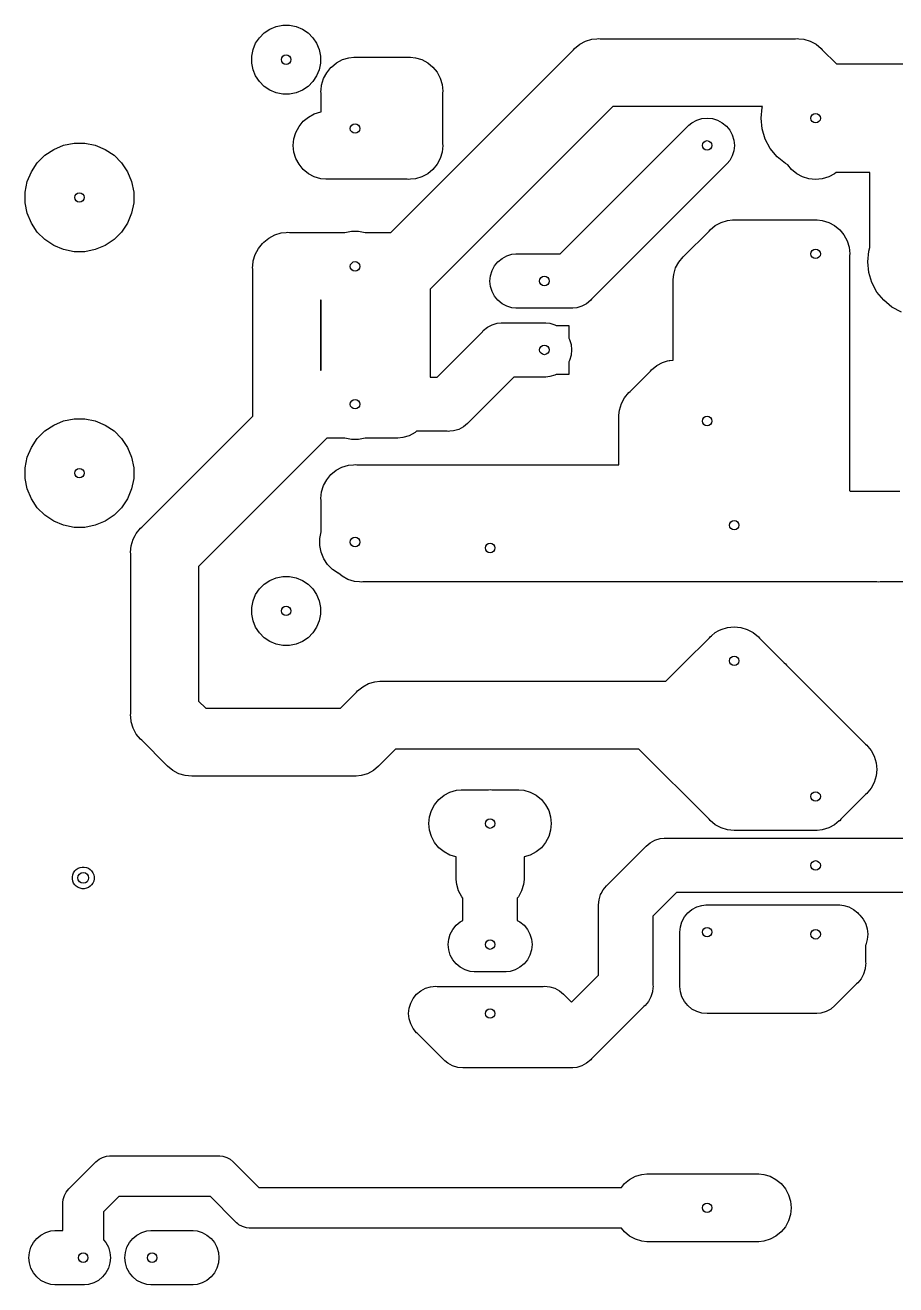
# Model space of a CAD drawing. Extents: x 4.66 to 7.24, y -5.33 to -1.52.
# Drawn here: x 4.719 to 5.983, y -3.346 to -1.518 of the extents above; entities that cross this region are included whole.
import ezdxf

# ---------------------------------------------------------------- set-up
doc = ezdxf.new("R2010")
doc.units = 0
doc.header["$MEASUREMENT"] = 0
doc.layers.add('BLACK', color=7, linetype='CONTINUOUS')

msp = doc.modelspace()

# ---------------------------------------------------------------- linework, layer by layer
at = {"layer": 'BLACK', "linetype": 'CONTINUOUS'}
for p, q in [((5.0588, -1.53663), (5.06576, -1.52967)), ((5.06576, -1.52967), (5.07395, -1.52419)), ((5.07395, -1.52419), (5.08305, -1.52043)), ((5.08305, -1.52043), (5.09271, -1.5185)), ((5.09271, -1.5185), (5.10256, -1.5185)), ((5.10256, -1.5185), (5.11222, -1.52043)), ((5.11222, -1.52043), (5.12132, -1.52419)), ((5.12132, -1.52419), (5.12951, -1.52967)), ((5.12951, -1.52967), (5.13648, -1.53663)), ((5.04956, -1.55392), (5.05333, -1.54482)), ((5.05333, -1.54482), (5.0588, -1.53663)), ((5.13648, -1.53663), (5.14195, -1.54482)), ((5.14195, -1.54482), (5.14572, -1.55392)), ((5.51467, -1.55425), (5.51621, -1.55237)), ((5.51621, -1.55237), (5.52371, -1.54622)), ((5.52371, -1.54622), (5.53226, -1.54166)), ((5.53226, -1.54166), (5.54153, -1.53884)), ((5.54153, -1.53884), (5.54876, -1.53813)), ((5.54876, -1.53813), (5.55118, -1.53789)), ((5.55118, -1.53789), (5.5536, -1.53813)), ((5.5536, -1.53813), (5.83689, -1.53813)), ((5.83689, -1.53813), (5.83931, -1.53789)), ((5.83931, -1.53789), (5.84173, -1.53813)), ((5.84173, -1.53813), (5.84173, -1.53813)), ((5.84173, -1.53813), (5.84896, -1.53884)), ((5.84896, -1.53884), (5.85823, -1.54166)), ((5.85823, -1.54166), (5.86678, -1.54622)), ((5.86678, -1.54622), (5.87428, -1.55237)), ((5.87428, -1.55237), (5.87582, -1.55425)), ((5.04764, -1.56358), (5.04956, -1.55392)), ((5.04764, -1.57343), (5.04764, -1.56358)), ((5.14572, -1.55392), (5.14764, -1.56358)), ((5.14764, -1.56358), (5.14764, -1.57343)), ((5.17095, -1.57306), (5.1795, -1.56849)), ((5.1795, -1.56849), (5.18878, -1.56567)), ((5.18878, -1.56567), (5.19601, -1.56496)), ((5.19601, -1.56496), (5.19843, -1.56472)), ((5.19601, -1.56496), (5.19601, -1.56496)), ((5.19843, -1.56472), (5.20084, -1.56496)), ((5.20084, -1.56496), (5.27317, -1.56496)), ((5.24963, -1.81929), (5.51467, -1.55425)), ((5.27317, -1.56496), (5.27559, -1.56472)), ((5.27559, -1.56472), (5.27801, -1.56496)), ((5.27801, -1.56496), (5.28524, -1.56567)), ((5.28524, -1.56567), (5.29451, -1.56849)), ((5.29451, -1.56849), (5.30306, -1.57306)), ((5.87582, -1.55425), (5.89637, -1.5748)), ((5.04956, -1.58309), (5.04764, -1.57343)), ((5.05333, -1.59219), (5.04956, -1.58309)), ((5.14572, -1.58309), (5.14195, -1.59219)), ((5.14764, -1.57343), (5.14572, -1.58309)), ((5.15195, -1.59604), (5.15652, -1.58749)), ((5.15652, -1.58749), (5.16267, -1.57999)), ((5.16267, -1.57999), (5.1631, -1.57964)), ((5.1631, -1.57964), (5.16346, -1.57921)), ((5.16346, -1.57921), (5.17095, -1.57306)), ((5.30306, -1.57306), (5.31056, -1.57921)), ((5.31056, -1.57921), (5.31671, -1.5867)), ((5.31671, -1.5867), (5.32128, -1.59525)), ((5.89637, -1.5748), (6.01975, -1.5748)), ((5.0588, -1.60038), (5.05333, -1.59219)), ((5.06576, -1.60734), (5.0588, -1.60038)), ((5.07395, -1.61281), (5.06576, -1.60734)), ((5.12951, -1.60734), (5.12132, -1.61281)), ((5.13648, -1.60038), (5.12951, -1.60734)), ((5.14195, -1.59219), (5.13648, -1.60038)), ((5.14843, -1.61254), (5.14914, -1.60531)), ((5.14914, -1.60531), (5.15195, -1.59604)), ((5.32128, -1.59525), (5.32409, -1.60453)), ((5.32409, -1.60453), (5.32504, -1.61417)), ((5.08305, -1.61658), (5.07395, -1.61281)), ((5.09271, -1.6185), (5.08305, -1.61658)), ((5.10256, -1.6185), (5.09271, -1.6185)), ((5.11222, -1.61658), (5.10256, -1.6185)), ((5.12132, -1.61281), (5.11222, -1.61658)), ((5.14819, -1.61496), (5.14843, -1.61254)), ((5.14843, -1.61738), (5.14819, -1.61496)), ((5.14843, -1.61254), (5.14843, -1.61254)), ((5.14843, -1.64435), (5.14843, -1.61738)), ((5.32504, -1.61417), (5.3248, -1.61659)), ((5.3248, -1.61659), (5.3248, -1.6905)), ((5.13856, -1.64723), (5.14783, -1.64441)), ((5.14783, -1.64441), (5.14843, -1.64435)), ((5.57157, -1.63655), (5.30669, -1.90143)), ((5.78901, -1.63655), (5.57157, -1.63655)), ((5.78702, -1.65354), (5.78854, -1.63811)), ((5.78854, -1.63811), (5.78901, -1.63655)), ((5.11636, -1.66544), (5.12251, -1.65795)), ((5.12251, -1.65795), (5.13001, -1.6518)), ((5.13001, -1.6518), (5.13856, -1.64723)), ((5.68219, -1.66371), (5.68668, -1.66002)), ((5.68668, -1.66002), (5.69352, -1.65636)), ((5.69352, -1.65636), (5.70094, -1.65411)), ((5.70094, -1.65411), (5.70866, -1.65335)), ((5.70866, -1.65335), (5.71638, -1.65411)), ((5.71638, -1.65411), (5.7238, -1.65636)), ((5.7238, -1.65636), (5.73064, -1.66002)), ((5.73064, -1.66002), (5.73663, -1.66494)), ((5.78854, -1.66898), (5.78702, -1.65354)), ((5.10898, -1.68327), (5.11179, -1.67399)), ((5.11179, -1.67399), (5.11636, -1.66544)), ((5.4955, -1.85039), (5.68219, -1.66371)), ((5.73663, -1.66494), (5.74155, -1.67093)), ((5.74155, -1.67093), (5.74521, -1.67777)), ((5.74521, -1.67777), (5.74746, -1.6852)), ((5.79304, -1.68382), (5.78854, -1.66898)), ((4.74744, -1.70734), (4.76034, -1.69873)), ((4.76034, -1.69873), (4.77467, -1.69279)), ((4.77467, -1.69279), (4.78988, -1.68976)), ((4.78988, -1.68976), (4.80539, -1.68976)), ((4.80539, -1.68976), (4.82061, -1.69279)), ((4.82061, -1.69279), (4.83494, -1.69873)), ((4.83494, -1.69873), (4.84783, -1.70734)), ((5.10803, -1.69291), (5.10898, -1.68327)), ((5.10898, -1.70256), (5.10803, -1.69291)), ((5.32504, -1.69291), (5.32409, -1.70256)), ((5.3248, -1.6905), (5.32504, -1.69291)), ((5.74746, -1.6852), (5.74822, -1.69291)), ((5.74822, -1.69291), (5.74746, -1.70063)), ((5.80035, -1.6975), (5.79304, -1.68382)), ((5.81019, -1.70949), (5.80035, -1.6975)), ((4.73648, -1.71831), (4.74744, -1.70734)), ((4.84783, -1.70734), (4.8588, -1.71831)), ((5.11179, -1.71184), (5.10898, -1.70256)), ((5.11636, -1.72039), (5.11179, -1.71184)), ((5.32128, -1.71184), (5.31671, -1.72039)), ((5.32409, -1.70256), (5.32128, -1.71184)), ((5.74155, -1.71489), (5.73787, -1.71938)), ((5.74521, -1.70805), (5.74155, -1.71489)), ((5.74746, -1.70063), (5.74521, -1.70805)), ((5.82218, -1.71933), (5.81019, -1.70949)), ((4.72192, -1.74554), (4.72786, -1.73121)), ((4.72786, -1.73121), (4.73648, -1.71831)), ((4.8588, -1.71831), (4.86742, -1.73121)), ((4.86742, -1.73121), (4.87335, -1.74554)), ((5.12251, -1.72788), (5.11636, -1.72039)), ((5.13001, -1.73403), (5.12251, -1.72788)), ((5.13856, -1.7386), (5.13001, -1.73403)), ((5.30306, -1.73403), (5.29451, -1.7386)), ((5.31056, -1.72788), (5.30306, -1.73403)), ((5.31671, -1.72039), (5.31056, -1.72788)), ((5.73787, -1.71938), (5.54102, -1.91623)), ((5.8257, -1.72121), (5.82218, -1.71933)), ((5.83117, -1.72788), (5.8257, -1.72121)), ((5.83867, -1.73403), (5.83117, -1.72788)), ((5.84722, -1.7386), (5.83867, -1.73403)), ((5.89362, -1.73403), (5.88507, -1.7386)), ((5.89574, -1.73228), (5.89362, -1.73403)), ((5.94488, -1.73228), (5.89574, -1.73228)), ((5.94488, -1.76778), (5.94488, -1.73228)), ((4.7189, -1.76075), (4.72192, -1.74554)), ((4.87335, -1.74554), (4.87638, -1.76075)), ((5.14783, -1.74141), (5.13856, -1.7386)), ((5.15506, -1.74213), (5.14783, -1.74141)), ((5.27317, -1.74213), (5.15506, -1.74213)), ((5.27559, -1.74236), (5.27317, -1.74213)), ((5.27801, -1.74213), (5.27559, -1.74236)), ((5.28524, -1.74141), (5.27801, -1.74213)), ((5.29451, -1.7386), (5.28524, -1.74141)), ((5.85649, -1.74141), (5.84722, -1.7386)), ((5.86614, -1.74236), (5.85649, -1.74141)), ((5.87579, -1.74141), (5.86614, -1.74236)), ((5.88507, -1.7386), (5.87579, -1.74141)), ((4.7189, -1.77626), (4.7189, -1.76075)), ((4.87638, -1.76075), (4.87638, -1.77626)), ((5.94488, -1.76779), (5.94488, -1.76778)), ((5.94488, -1.84105), (5.94488, -1.76779)), ((4.72192, -1.79147), (4.7189, -1.77626)), ((4.87638, -1.77626), (4.87335, -1.79147)), ((4.72786, -1.8058), (4.72192, -1.79147)), ((4.73648, -1.8187), (4.72786, -1.8058)), ((4.86742, -1.8058), (4.8588, -1.8187)), ((4.87335, -1.79147), (4.86742, -1.8058)), ((5.71306, -1.81543), (5.72056, -1.80928)), ((5.72056, -1.80928), (5.72911, -1.80471)), ((5.72911, -1.80471), (5.73838, -1.80189)), ((5.73838, -1.80189), (5.74561, -1.80118)), ((5.74561, -1.80118), (5.74803, -1.80094)), ((5.74803, -1.80094), (5.75045, -1.80118)), ((5.75045, -1.80118), (5.86372, -1.80118)), ((5.86372, -1.80118), (5.86614, -1.80094)), ((5.86614, -1.80094), (5.86856, -1.80118)), ((5.86856, -1.80118), (5.87579, -1.80189)), ((5.87579, -1.80189), (5.88507, -1.80471)), ((5.88507, -1.80471), (5.89362, -1.80928)), ((5.89362, -1.80928), (5.90111, -1.81543)), ((4.74744, -1.82967), (4.73648, -1.8187)), ((4.8588, -1.8187), (4.84783, -1.82967)), ((5.06503, -1.83354), (5.07253, -1.82739)), ((5.07253, -1.82739), (5.08108, -1.82282)), ((5.08108, -1.82282), (5.09035, -1.82)), ((5.09035, -1.82), (5.09758, -1.81929)), ((5.09758, -1.81929), (5.1, -1.81905)), ((5.1, -1.81905), (5.10242, -1.81929)), ((5.10242, -1.81929), (5.1827, -1.81929)), ((5.1827, -1.81929), (5.18271, -1.81929)), ((5.18271, -1.81929), (5.1926, -1.81732)), ((5.1926, -1.81732), (5.20268, -1.81732)), ((5.20268, -1.81732), (5.21257, -1.81929)), ((5.21257, -1.81929), (5.21257, -1.81929)), ((5.21257, -1.81929), (5.24963, -1.81929)), ((5.67557, -1.85326), (5.71152, -1.8173)), ((5.71152, -1.8173), (5.71306, -1.81543)), ((5.90111, -1.81543), (5.90726, -1.82292)), ((5.90726, -1.82292), (5.91183, -1.83147)), ((4.76034, -1.83828), (4.74744, -1.82967)), ((4.77467, -1.84422), (4.76034, -1.83828)), ((4.78988, -1.84724), (4.77467, -1.84422)), ((4.82061, -1.84422), (4.80539, -1.84724)), ((4.83494, -1.83828), (4.82061, -1.84422)), ((4.84783, -1.82967), (4.83494, -1.83828)), ((5.05274, -1.85115), (5.05731, -1.84261)), ((5.05731, -1.84261), (5.06346, -1.83511)), ((5.06346, -1.83511), (5.06432, -1.8344)), ((5.06432, -1.8344), (5.06503, -1.83354)), ((5.91183, -1.83147), (5.91464, -1.84075)), ((5.91464, -1.84075), (5.91559, -1.85039)), ((5.94327, -1.84638), (5.94488, -1.84105)), ((4.80539, -1.84724), (4.78988, -1.84724)), ((5.04921, -1.86766), (5.04992, -1.86043)), ((5.04992, -1.86043), (5.05274, -1.85115)), ((5.40018, -1.86779), (5.4051, -1.86179)), ((5.4051, -1.86179), (5.41109, -1.85687)), ((5.41109, -1.85687), (5.41793, -1.85321)), ((5.41793, -1.85321), (5.42535, -1.85096)), ((5.42535, -1.85096), (5.43114, -1.85039)), ((5.43114, -1.85039), (5.4955, -1.85039)), ((5.66297, -1.87084), (5.66754, -1.86229)), ((5.66754, -1.86229), (5.67369, -1.8548)), ((5.67369, -1.8548), (5.67557, -1.85326)), ((5.91559, -1.85039), (5.91535, -1.85281)), ((5.91535, -1.85281), (5.91535, -2.19379)), ((5.94175, -1.86181), (5.94327, -1.84638)), ((5.94327, -1.87725), (5.94175, -1.86181)), ((5.04897, -1.87008), (5.04921, -1.86766)), ((5.04921, -1.8725), (5.04897, -1.87008)), ((5.04921, -1.86766), (5.04921, -1.86766)), ((5.04921, -2.08591), (5.04921, -1.8725)), ((5.39351, -1.88976), (5.39427, -1.88205)), ((5.39427, -1.88205), (5.39652, -1.87462)), ((5.39652, -1.87462), (5.40018, -1.86779)), ((5.65945, -1.88735), (5.66016, -1.88012)), ((5.66016, -1.88012), (5.66297, -1.87084)), ((5.94777, -1.89209), (5.94327, -1.87725)), ((5.39427, -1.89748), (5.39351, -1.88976)), ((5.39652, -1.9049), (5.39427, -1.89748)), ((5.65921, -1.88976), (5.65945, -1.88735)), ((5.65945, -1.89218), (5.65921, -1.88976)), ((5.65945, -1.88735), (5.65945, -1.88735)), ((5.65945, -2.00444), (5.65945, -1.89218)), ((5.95508, -1.90577), (5.94777, -1.89209)), ((5.14764, -1.91772), (5.14764, -2.01929)), ((5.14843, -1.91772), (5.14764, -1.91772)), ((5.14843, -2.01929), (5.14843, -1.91772)), ((5.30669, -1.90143), (5.30669, -2.02913)), ((5.40018, -1.91174), (5.39652, -1.9049)), ((5.4051, -1.91774), (5.40018, -1.91174)), ((5.41109, -1.92266), (5.4051, -1.91774)), ((5.53978, -1.91774), (5.53379, -1.92266)), ((5.54102, -1.91623), (5.53978, -1.91774)), ((5.96492, -1.91776), (5.95508, -1.90577)), ((5.97691, -1.9276), (5.96492, -1.91776)), ((5.41793, -1.92631), (5.41109, -1.92266)), ((5.42535, -1.92856), (5.41793, -1.92631)), ((5.43114, -1.92913), (5.42535, -1.92856)), ((5.50988, -1.92913), (5.43114, -1.92913)), ((5.51181, -1.92932), (5.50988, -1.92913)), ((5.51374, -1.92913), (5.51181, -1.92932)), ((5.51953, -1.92856), (5.51374, -1.92913)), ((5.52695, -1.92631), (5.51953, -1.92856)), ((5.53379, -1.92266), (5.52695, -1.92631)), ((5.99059, -1.93491), (5.97691, -1.9276)), ((5.38983, -1.95687), (5.39667, -1.95321)), ((5.39667, -1.95321), (5.40409, -1.95096)), ((5.40409, -1.95096), (5.40988, -1.95039)), ((5.40988, -1.95039), (5.41181, -1.9502)), ((5.40988, -1.95039), (5.40988, -1.95039)), ((5.41181, -1.9502), (5.41374, -1.95039)), ((5.41374, -1.95039), (5.47437, -1.95039)), ((5.47437, -1.95039), (5.48016, -1.95096)), ((5.48016, -1.95096), (5.48758, -1.95321)), ((5.48758, -1.95321), (5.48967, -1.95433)), ((5.48967, -1.95433), (5.50787, -1.95433)), ((5.50787, -1.95433), (5.50787, -1.97254)), ((5.31676, -2.02913), (5.3826, -1.96329)), ((5.3826, -1.96329), (5.38384, -1.96179)), ((5.38384, -1.96179), (5.38983, -1.95687)), ((5.50787, -1.97254), (5.50899, -1.97462)), ((5.50899, -1.97462), (5.51124, -1.98205)), ((5.51124, -1.98205), (5.512, -1.98976)), ((5.512, -1.98976), (5.51124, -1.99748)), ((5.50899, -2.0049), (5.50787, -2.00699)), ((5.50787, -2.00699), (5.50787, -2.0252)), ((5.51124, -1.99748), (5.50899, -2.0049)), ((5.63552, -2.01243), (5.64407, -2.00786)), ((5.64407, -2.00786), (5.65119, -2.0057)), ((5.65119, -2.0057), (5.65334, -2.00504)), ((5.65334, -2.00504), (5.65476, -2.0049)), ((5.65476, -2.0049), (5.65945, -2.00444)), ((5.14764, -2.01929), (5.14843, -2.01929)), ((5.48016, -2.02856), (5.47437, -2.02913)), ((5.48758, -2.02631), (5.48016, -2.02856)), ((5.48967, -2.0252), (5.48758, -2.02631)), ((5.50787, -2.0252), (5.48967, -2.0252)), ((5.59683, -2.05011), (5.62648, -2.02045)), ((5.62648, -2.02045), (5.62803, -2.01858)), ((5.62803, -2.01858), (5.63552, -2.01243)), ((5.30669, -2.02913), (5.31676, -2.02913)), ((5.42812, -2.02913), (5.36228, -2.09497)), ((5.47437, -2.02913), (5.42812, -2.02913)), ((5.58423, -2.06769), (5.5888, -2.05914)), ((5.5888, -2.05914), (5.59495, -2.05165)), ((5.59495, -2.05165), (5.59683, -2.05011)), ((5.58071, -2.0842), (5.58142, -2.07697)), ((5.58142, -2.07697), (5.58423, -2.06769)), ((4.74744, -2.10734), (4.76034, -2.09873)), ((4.76034, -2.09873), (4.77467, -2.09279)), ((4.77467, -2.09279), (4.78988, -2.08976)), ((4.78988, -2.08976), (4.80539, -2.08976)), ((4.80539, -2.08976), (4.82061, -2.09279)), ((4.82061, -2.09279), (4.83494, -2.09873)), ((4.83494, -2.09873), (4.84783, -2.10734)), ((4.88817, -2.24696), (5.04921, -2.08591)), ((5.35505, -2.1014), (5.34821, -2.10505)), ((5.36104, -2.09648), (5.35505, -2.1014)), ((5.36228, -2.09497), (5.36104, -2.09648)), ((5.58047, -2.08661), (5.58071, -2.0842)), ((5.58071, -2.08903), (5.58047, -2.08661)), ((5.58071, -2.0842), (5.58071, -2.0842)), ((5.58071, -2.1563), (5.58071, -2.08903)), ((4.72786, -2.13121), (4.73648, -2.11831)), ((4.73648, -2.11831), (4.74744, -2.10734)), ((4.84783, -2.10734), (4.8588, -2.11831)), ((4.8588, -2.11831), (4.86742, -2.13121)), ((5.1566, -2.11772), (5.13493, -2.13939)), ((5.1827, -2.11772), (5.1566, -2.11772)), ((5.18271, -2.11772), (5.1827, -2.11772)), ((5.1926, -2.11969), (5.18271, -2.11772)), ((5.20268, -2.11969), (5.1926, -2.11969)), ((5.21257, -2.11772), (5.20268, -2.11969)), ((5.25506, -2.11772), (5.21257, -2.11772)), ((5.21257, -2.11772), (5.21257, -2.11772)), ((5.25748, -2.11795), (5.25506, -2.11772)), ((5.2599, -2.11772), (5.25748, -2.11795)), ((5.26713, -2.117), (5.2599, -2.11772)), ((5.2764, -2.11419), (5.26713, -2.117)), ((5.28495, -2.10962), (5.2764, -2.11419)), ((5.28708, -2.10787), (5.28495, -2.10962)), ((5.33114, -2.10787), (5.28708, -2.10787)), ((5.33307, -2.10806), (5.33114, -2.10787)), ((5.335, -2.10787), (5.33307, -2.10806)), ((5.34079, -2.1073), (5.335, -2.10787)), ((5.34821, -2.10505), (5.34079, -2.1073)), ((4.72192, -2.14554), (4.72786, -2.13121)), ((4.86742, -2.13121), (4.87335, -2.14554)), ((4.7189, -2.16075), (4.72192, -2.14554)), ((4.87335, -2.14554), (4.87638, -2.16075)), ((5.13151, -2.14281), (4.97047, -2.30385)), ((5.13339, -2.14127), (5.13151, -2.14281)), ((5.13493, -2.13939), (5.13339, -2.14127)), ((5.18799, -2.15701), (5.19522, -2.1563)), ((5.19522, -2.1563), (5.19764, -2.15606)), ((5.19764, -2.15606), (5.20006, -2.1563)), ((5.20006, -2.1563), (5.58071, -2.1563)), ((4.7189, -2.17626), (4.7189, -2.16075)), ((4.87638, -2.16075), (4.87638, -2.17626)), ((5.15652, -2.17804), (5.16267, -2.17054)), ((5.16267, -2.17054), (5.17016, -2.1644)), ((5.17016, -2.1644), (5.17871, -2.15983)), ((5.17871, -2.15983), (5.18799, -2.15701)), ((4.72192, -2.19147), (4.7189, -2.17626)), ((4.72786, -2.2058), (4.72192, -2.19147)), ((4.87335, -2.19147), (4.86742, -2.2058)), ((4.87638, -2.17626), (4.87335, -2.19147)), ((5.14914, -2.19586), (5.15195, -2.18659)), ((5.15195, -2.18659), (5.15652, -2.17804)), ((4.73648, -2.2187), (4.72786, -2.2058)), ((4.86742, -2.2058), (4.8588, -2.2187)), ((5.14819, -2.20551), (5.14914, -2.19586)), ((5.14843, -2.20793), (5.14819, -2.20551)), ((5.14843, -2.25357), (5.14843, -2.20793)), ((5.91535, -2.19379), (5.91645, -2.19488)), ((5.91645, -2.19488), (5.94246, -2.19488)), ((5.94246, -2.19488), (5.94488, -2.19464)), ((5.94488, -2.19464), (5.9473, -2.19488)), ((5.9473, -2.19488), (5.98813, -2.19488)), ((4.74744, -2.22967), (4.73648, -2.2187)), ((4.76034, -2.23828), (4.74744, -2.22967)), ((4.84783, -2.22967), (4.83494, -2.23828)), ((4.8588, -2.2187), (4.84783, -2.22967)), ((4.77467, -2.24422), (4.76034, -2.23828)), ((4.78988, -2.24724), (4.77467, -2.24422)), ((4.80539, -2.24724), (4.78988, -2.24724)), ((4.82061, -2.24422), (4.80539, -2.24724)), ((4.83494, -2.23828), (4.82061, -2.24422)), ((4.88629, -2.2485), (4.88817, -2.24696)), ((4.87276, -2.27382), (4.87557, -2.26454)), ((4.87557, -2.26454), (4.87861, -2.25886)), ((4.87861, -2.25886), (4.88014, -2.25599)), ((4.88014, -2.25599), (4.88629, -2.2485)), ((5.14646, -2.26346), (5.14842, -2.25357)), ((5.14646, -2.27354), (5.14646, -2.26346)), ((5.14842, -2.25357), (5.14843, -2.25357)), ((4.87181, -2.28346), (4.87276, -2.27382)), ((4.87205, -2.28588), (4.87181, -2.28346)), ((5.14842, -2.28343), (5.14646, -2.27354)), ((5.15228, -2.29275), (5.14842, -2.28343)), ((4.87205, -2.51727), (4.87205, -2.28588)), ((5.15788, -2.30113), (5.15228, -2.29275)), ((5.16501, -2.30826), (5.15788, -2.30113)), ((4.97047, -2.30385), (4.97047, -2.4993)), ((5.07395, -2.32419), (5.08305, -2.32043)), ((5.08305, -2.32043), (5.09271, -2.3185)), ((5.09271, -2.3185), (5.10256, -2.3185)), ((5.10256, -2.3185), (5.11222, -2.32043)), ((5.11222, -2.32043), (5.12132, -2.32419)), ((5.17339, -2.31386), (5.16501, -2.30826)), ((5.17348, -2.3139), (5.17339, -2.31386)), ((5.17883, -2.31828), (5.17348, -2.3139)), ((5.18738, -2.32285), (5.17883, -2.31828)), ((5.05333, -2.34482), (5.0588, -2.33663)), ((5.0588, -2.33663), (5.06576, -2.32967)), ((5.06576, -2.32967), (5.07395, -2.32419)), ((5.12132, -2.32419), (5.12951, -2.32967)), ((5.12951, -2.32967), (5.13648, -2.33663)), ((5.13648, -2.33663), (5.14195, -2.34482)), ((5.19665, -2.32567), (5.18738, -2.32285)), ((5.20388, -2.32638), (5.19665, -2.32567)), ((5.2063, -2.32662), (5.20388, -2.32638)), ((5.20388, -2.32638), (5.20388, -2.32638)), ((5.20872, -2.32638), (5.2063, -2.32662)), ((5.95506, -2.32638), (5.20872, -2.32638)), ((5.95748, -2.32662), (5.95506, -2.32638)), ((5.9599, -2.32638), (5.95748, -2.32662)), ((6.00324, -2.32638), (5.9599, -2.32638)), ((5.04764, -2.36358), (5.04956, -2.35392)), ((5.04956, -2.35392), (5.05333, -2.34482)), ((5.14195, -2.34482), (5.14572, -2.35392)), ((5.14572, -2.35392), (5.14764, -2.36358)), ((5.04764, -2.37343), (5.04764, -2.36358)), ((5.04956, -2.38309), (5.04764, -2.37343)), ((5.14764, -2.37343), (5.14572, -2.38309)), ((5.14764, -2.36358), (5.14764, -2.37343)), ((5.05333, -2.39219), (5.04956, -2.38309)), ((5.0588, -2.40038), (5.05333, -2.39219)), ((5.14195, -2.39219), (5.13648, -2.40038)), ((5.14572, -2.38309), (5.14195, -2.39219)), ((5.72911, -2.39526), (5.73838, -2.39244)), ((5.73838, -2.39244), (5.74803, -2.39149)), ((5.74803, -2.39149), (5.75768, -2.39244)), ((5.75768, -2.39244), (5.76696, -2.39526)), ((5.06576, -2.40734), (5.0588, -2.40038)), ((5.07395, -2.41281), (5.06576, -2.40734)), ((5.08305, -2.41658), (5.07395, -2.41281)), ((5.12132, -2.41281), (5.11222, -2.41658)), ((5.12951, -2.40734), (5.12132, -2.41281)), ((5.13648, -2.40038), (5.12951, -2.40734)), ((5.67557, -2.44381), (5.71152, -2.40786)), ((5.71152, -2.40786), (5.71195, -2.40734)), ((5.71195, -2.40734), (5.71306, -2.40598)), ((5.71306, -2.40598), (5.71494, -2.40444)), ((5.71494, -2.40444), (5.72056, -2.39983)), ((5.72056, -2.39983), (5.72581, -2.39702)), ((5.72056, -2.39983), (5.72056, -2.39983)), ((5.72056, -2.39983), (5.72056, -2.39983)), ((5.72581, -2.39702), (5.72911, -2.39526)), ((5.76696, -2.39526), (5.7755, -2.39983)), ((5.7755, -2.39983), (5.783, -2.40598)), ((5.783, -2.40598), (5.78454, -2.40786)), ((5.78454, -2.40786), (5.82049, -2.44381)), ((5.09271, -2.4185), (5.08305, -2.41658)), ((5.10256, -2.4185), (5.09271, -2.4185)), ((5.11222, -2.41658), (5.10256, -2.4185)), ((5.64891, -2.47047), (5.67557, -2.44381)), ((5.67557, -2.44381), (5.67557, -2.44381)), ((5.82049, -2.44381), (5.82237, -2.44535)), ((5.82237, -2.44535), (5.82391, -2.44723)), ((5.82391, -2.44723), (5.9386, -2.56192)), ((5.19971, -2.4866), (5.20125, -2.48472)), ((5.20125, -2.48472), (5.20875, -2.47857)), ((5.20875, -2.47857), (5.2173, -2.474)), ((5.2173, -2.474), (5.22657, -2.47118)), ((5.22657, -2.47118), (5.2338, -2.47047)), ((5.2338, -2.47047), (5.23622, -2.47023)), ((5.23622, -2.47023), (5.23864, -2.47047)), ((5.23864, -2.47047), (5.6275, -2.47047)), ((5.6275, -2.47047), (5.62992, -2.47023)), ((5.62992, -2.47023), (5.63234, -2.47047)), ((5.63234, -2.47047), (5.64891, -2.47047)), ((4.97047, -2.4993), (4.98101, -2.50984)), ((5.17647, -2.50984), (5.19971, -2.4866)), ((4.87181, -2.51969), (4.87205, -2.51727)), ((4.87205, -2.5221), (4.87181, -2.51969)), ((4.87276, -2.52933), (4.87205, -2.5221)), ((4.87205, -2.5221), (4.87205, -2.5221)), ((4.98101, -2.50984), (5.17647, -2.50984)), ((4.87557, -2.53861), (4.87276, -2.52933)), ((4.88014, -2.54716), (4.87557, -2.53861)), ((4.88629, -2.55465), (4.88014, -2.54716)), ((4.88817, -2.55619), (4.88629, -2.55465)), ((4.92412, -2.59214), (4.88817, -2.55619)), ((5.2566, -2.5689), (5.23336, -2.59214)), ((5.60954, -2.5689), (5.2566, -2.5689)), ((5.71152, -2.67088), (5.60954, -2.5689)), ((5.9386, -2.56192), (5.94048, -2.56346)), ((5.94048, -2.56346), (5.94202, -2.56534)), ((5.94202, -2.56534), (5.94202, -2.56534)), ((5.94202, -2.56534), (5.94663, -2.57095)), ((5.94663, -2.57095), (5.9512, -2.5795)), ((4.92566, -2.59402), (4.92412, -2.59214)), ((4.93316, -2.60017), (4.92566, -2.59402)), ((5.23182, -2.59402), (5.22432, -2.60017)), ((5.23336, -2.59214), (5.23182, -2.59402)), ((5.9512, -2.5795), (5.95401, -2.58878)), ((5.95401, -2.58878), (5.95401, -2.58878)), ((5.95401, -2.58878), (5.95496, -2.59843)), ((4.94072, -2.60421), (4.93316, -2.60017)), ((4.94171, -2.60474), (4.94072, -2.60421)), ((4.95098, -2.60756), (4.94171, -2.60474)), ((4.96063, -2.60851), (4.95098, -2.60756)), ((4.96305, -2.60827), (4.96063, -2.60851)), ((5.19443, -2.60827), (4.96305, -2.60827)), ((5.19685, -2.60851), (5.19443, -2.60827)), ((5.19927, -2.60827), (5.19685, -2.60851)), ((5.2065, -2.60756), (5.19927, -2.60827)), ((5.19927, -2.60827), (5.19927, -2.60827)), ((5.21577, -2.60474), (5.2065, -2.60756)), ((5.22432, -2.60017), (5.21577, -2.60474)), ((5.95401, -2.60807), (5.9512, -2.61735)), ((5.95496, -2.59843), (5.95401, -2.60807)), ((5.32686, -2.63605), (5.33541, -2.63148)), ((5.33541, -2.63148), (5.34468, -2.62866)), ((5.34468, -2.62866), (5.35191, -2.62795)), ((5.35191, -2.62795), (5.39128, -2.62795)), ((5.39128, -2.62795), (5.3937, -2.62771)), ((5.3937, -2.62771), (5.39612, -2.62795)), ((5.39612, -2.62795), (5.43549, -2.62795)), ((5.43549, -2.62795), (5.44272, -2.62866)), ((5.44272, -2.62866), (5.45199, -2.63148)), ((5.45199, -2.63148), (5.46054, -2.63605)), ((5.94202, -2.63151), (5.94048, -2.63339)), ((5.94663, -2.6259), (5.94202, -2.63151)), ((5.94202, -2.63151), (5.94202, -2.63151)), ((5.9512, -2.61735), (5.94663, -2.6259)), ((5.30864, -2.65824), (5.31321, -2.64969)), ((5.31321, -2.64969), (5.31936, -2.6422)), ((5.31936, -2.6422), (5.32686, -2.63605)), ((5.46054, -2.63605), (5.46804, -2.6422)), ((5.46804, -2.6422), (5.47419, -2.64969)), ((5.47419, -2.64969), (5.47876, -2.65824)), ((5.9386, -2.63493), (5.90265, -2.67088)), ((5.94048, -2.63339), (5.9386, -2.63493)), ((5.30488, -2.67717), (5.30583, -2.66752)), ((5.30583, -2.66752), (5.30864, -2.65824)), ((5.47876, -2.65824), (5.48157, -2.66752)), ((5.48157, -2.66752), (5.48252, -2.67717)), ((5.30583, -2.68681), (5.30488, -2.67717)), ((5.30864, -2.69609), (5.30583, -2.68681)), ((5.48157, -2.68681), (5.47876, -2.69609)), ((5.48252, -2.67717), (5.48157, -2.68681)), ((5.71306, -2.67276), (5.71152, -2.67088)), ((5.72056, -2.67891), (5.71306, -2.67276)), ((5.72911, -2.68348), (5.72056, -2.67891)), ((5.73838, -2.6863), (5.72911, -2.68348)), ((5.74803, -2.68725), (5.73838, -2.6863)), ((5.75045, -2.68701), (5.74803, -2.68725)), ((5.86372, -2.68701), (5.75045, -2.68701)), ((5.86614, -2.68725), (5.86372, -2.68701)), ((5.86856, -2.68701), (5.86614, -2.68725)), ((5.87579, -2.6863), (5.86856, -2.68701)), ((5.86856, -2.68701), (5.86856, -2.68701)), ((5.88507, -2.68348), (5.87579, -2.6863)), ((5.89362, -2.67891), (5.88507, -2.68348)), ((5.90054, -2.67323), (5.89362, -2.67891)), ((5.90157, -2.67323), (5.90054, -2.67323)), ((5.90265, -2.67088), (5.90157, -2.67219)), ((5.90157, -2.67219), (5.90157, -2.67323)), ((5.31321, -2.70464), (5.30864, -2.69609)), ((5.31936, -2.71213), (5.31321, -2.70464)), ((5.47419, -2.70464), (5.46804, -2.71213)), ((5.47876, -2.69609), (5.47419, -2.70464)), ((5.62006, -2.70982), (5.62605, -2.7049)), ((5.62605, -2.7049), (5.63289, -2.70125)), ((5.63289, -2.70125), (5.64031, -2.69899)), ((5.64031, -2.69899), (5.6461, -2.69843)), ((5.6461, -2.69843), (5.64803, -2.69823)), ((5.64803, -2.69823), (5.64997, -2.69843)), ((5.64997, -2.69843), (6.04614, -2.69843)), ((5.32686, -2.71828), (5.31936, -2.71213)), ((5.33541, -2.72285), (5.32686, -2.71828)), ((5.34449, -2.72561), (5.33541, -2.72285)), ((5.45199, -2.72285), (5.44291, -2.72561)), ((5.46054, -2.71828), (5.45199, -2.72285)), ((5.46804, -2.71213), (5.46054, -2.71828)), ((5.56408, -2.76607), (5.61883, -2.71132)), ((5.61883, -2.71132), (5.62006, -2.70982)), ((4.79569, -2.74195), (4.79856, -2.74076)), ((4.79856, -2.74076), (4.8016, -2.74016)), ((4.8016, -2.74016), (4.8047, -2.74016)), ((4.8047, -2.74016), (4.80774, -2.74076)), ((4.80774, -2.74076), (4.81061, -2.74195)), ((5.34449, -2.75832), (5.34449, -2.72561)), ((5.44291, -2.72561), (5.44291, -2.75832)), ((4.7874, -2.75435), (4.78801, -2.75131)), ((4.7874, -2.75746), (4.7874, -2.75435)), ((4.78801, -2.7605), (4.7874, -2.75746)), ((4.78801, -2.75131), (4.78919, -2.74845)), ((4.78919, -2.74845), (4.79092, -2.74587)), ((4.79092, -2.74587), (4.79311, -2.74367)), ((4.79311, -2.74367), (4.79569, -2.74195)), ((4.81061, -2.74195), (4.81319, -2.74367)), ((4.81319, -2.74367), (4.81538, -2.74587)), ((4.81538, -2.74587), (4.81711, -2.74845)), ((4.81711, -2.74845), (4.81829, -2.75131)), ((4.81829, -2.75131), (4.8189, -2.75435)), ((4.8189, -2.75746), (4.81829, -2.7605)), ((4.8189, -2.75435), (4.8189, -2.75746)), ((5.3452, -2.76555), (5.34449, -2.75832)), ((5.44291, -2.75832), (5.4422, -2.76555)), ((4.78919, -2.76336), (4.78801, -2.7605)), ((4.79092, -2.76594), (4.78919, -2.76336)), ((4.79311, -2.76814), (4.79092, -2.76594)), ((4.79569, -2.76986), (4.79311, -2.76814)), ((4.79856, -2.77105), (4.79569, -2.76986)), ((4.8016, -2.77165), (4.79856, -2.77105)), ((4.8047, -2.77165), (4.8016, -2.77165)), ((4.80774, -2.77105), (4.8047, -2.77165)), ((4.81061, -2.76986), (4.80774, -2.77105)), ((4.81319, -2.76814), (4.81061, -2.76986)), ((4.81538, -2.76594), (4.81319, -2.76814)), ((4.81711, -2.76336), (4.81538, -2.76594)), ((4.81829, -2.7605), (4.81711, -2.76336)), ((5.34801, -2.77483), (5.3452, -2.76555)), ((5.35258, -2.78338), (5.34801, -2.77483)), ((5.43939, -2.77483), (5.43482, -2.78338)), ((5.4422, -2.76555), (5.43939, -2.77483)), ((5.55482, -2.77861), (5.55766, -2.7733)), ((5.55766, -2.7733), (5.56258, -2.7673)), ((5.56258, -2.7673), (5.56408, -2.76607)), ((5.66434, -2.77717), (5.62992, -2.81158)), ((6.04331, -2.77717), (5.66434, -2.77717)), ((5.35433, -2.78551), (5.35258, -2.78338)), ((5.35433, -2.81779), (5.35433, -2.78551)), ((5.43482, -2.78338), (5.43307, -2.78551)), ((5.43307, -2.78551), (5.43307, -2.81779)), ((5.55099, -2.79528), (5.55175, -2.78756)), ((5.55118, -2.79721), (5.55099, -2.79528)), ((5.55175, -2.78756), (5.554, -2.78014)), ((5.554, -2.78014), (5.55482, -2.77861)), ((5.69352, -2.7981), (5.70094, -2.79585)), ((5.70094, -2.79585), (5.70673, -2.79528)), ((5.70673, -2.79528), (5.70866, -2.79509)), ((5.70866, -2.79509), (5.7106, -2.79528)), ((5.7106, -2.79528), (5.89728, -2.79528)), ((5.89728, -2.79528), (5.89921, -2.79509)), ((5.89921, -2.79509), (5.90115, -2.79528)), ((5.90115, -2.79528), (5.90693, -2.79585)), ((5.90693, -2.79585), (5.91435, -2.7981)), ((5.55118, -2.89708), (5.55118, -2.79721)), ((5.62992, -2.81158), (5.62992, -2.91145)), ((5.67211, -2.81951), (5.67577, -2.81267)), ((5.67577, -2.81267), (5.68069, -2.80667)), ((5.68069, -2.80667), (5.68668, -2.80175)), ((5.68668, -2.80175), (5.69352, -2.7981)), ((5.91435, -2.7981), (5.92119, -2.80175)), ((5.92119, -2.80175), (5.92719, -2.80667)), ((5.92719, -2.80667), (5.92842, -2.80817)), ((5.92842, -2.80817), (5.92883, -2.80859)), ((5.92883, -2.80859), (5.93034, -2.80982)), ((5.93034, -2.80982), (5.93526, -2.81582)), ((5.33589, -2.83762), (5.33955, -2.83078)), ((5.33955, -2.83078), (5.34447, -2.82478)), ((5.34447, -2.82478), (5.35046, -2.81986)), ((5.35046, -2.81986), (5.35433, -2.81779)), ((5.43307, -2.81779), (5.43694, -2.81986)), ((5.43694, -2.81986), (5.44293, -2.82478)), ((5.44293, -2.82478), (5.44785, -2.83078)), ((5.44785, -2.83078), (5.45151, -2.83762)), ((5.6691, -2.83465), (5.66986, -2.82693)), ((5.66986, -2.82693), (5.67211, -2.81951)), ((5.93526, -2.81582), (5.93891, -2.82266)), ((5.93891, -2.82266), (5.93909, -2.82325)), ((5.93909, -2.82325), (5.94116, -2.83008)), ((5.94116, -2.83008), (5.9419, -2.8376)), ((5.33288, -2.85276), (5.33364, -2.84504)), ((5.33364, -2.84504), (5.33589, -2.83762)), ((5.45151, -2.83762), (5.45376, -2.84504)), ((5.45376, -2.84504), (5.45452, -2.85276)), ((5.66929, -2.83658), (5.6691, -2.83465)), ((5.66929, -2.91145), (5.66929, -2.83658)), ((5.94116, -2.84551), (5.93891, -2.85293)), ((5.94192, -2.8378), (5.94116, -2.84551)), ((5.9419, -2.8376), (5.94192, -2.8378)), ((5.33364, -2.86047), (5.33288, -2.85276)), ((5.33589, -2.8679), (5.33364, -2.86047)), ((5.33955, -2.87473), (5.33589, -2.8679)), ((5.45151, -2.8679), (5.44785, -2.87473)), ((5.45376, -2.86047), (5.45151, -2.8679)), ((5.45452, -2.85276), (5.45376, -2.86047)), ((5.93891, -2.85293), (5.93858, -2.85355)), ((5.93858, -2.85355), (5.93858, -2.87838)), ((5.34447, -2.88073), (5.33955, -2.87473)), ((5.35046, -2.88565), (5.34447, -2.88073)), ((5.3573, -2.88931), (5.35046, -2.88565)), ((5.43694, -2.88565), (5.4301, -2.88931)), ((5.44293, -2.88073), (5.43694, -2.88565)), ((5.44785, -2.87473), (5.44293, -2.88073)), ((5.93801, -2.88803), (5.93576, -2.89545)), ((5.93858, -2.88225), (5.93801, -2.88803)), ((5.93858, -2.87838), (5.93877, -2.88031)), ((5.93877, -2.88031), (5.93858, -2.88225)), ((5.93858, -2.88225), (5.93858, -2.88225)), ((5.36472, -2.89156), (5.3573, -2.88931)), ((5.37051, -2.89213), (5.36472, -2.89156)), ((5.39177, -2.89213), (5.37051, -2.89213)), ((5.3937, -2.89232), (5.39177, -2.89213)), ((5.39563, -2.89213), (5.3937, -2.89232)), ((5.41689, -2.89213), (5.39563, -2.89213)), ((5.42268, -2.89156), (5.41689, -2.89213)), ((5.4301, -2.88931), (5.42268, -2.89156)), ((5.51181, -2.93645), (5.55118, -2.89708)), ((5.93211, -2.90229), (5.92719, -2.90829)), ((5.93576, -2.89545), (5.93211, -2.90229)), ((5.28699, -2.92478), (5.29298, -2.91986)), ((5.29298, -2.91986), (5.29982, -2.91621)), ((5.29982, -2.91621), (5.30724, -2.91396)), ((5.30724, -2.91396), (5.31496, -2.9132)), ((5.31496, -2.9132), (5.31689, -2.91339)), ((5.31689, -2.91339), (5.47051, -2.91339)), ((5.47051, -2.91339), (5.47244, -2.9132)), ((5.47244, -2.9132), (5.48016, -2.91396)), ((5.48016, -2.91396), (5.48758, -2.91621)), ((5.48758, -2.91621), (5.49442, -2.91986)), ((5.49442, -2.91986), (5.50041, -2.92478)), ((5.62935, -2.9211), (5.6271, -2.92853)), ((5.62992, -2.91532), (5.62935, -2.9211)), ((5.62992, -2.91145), (5.63011, -2.91339)), ((5.63011, -2.91339), (5.62992, -2.91532)), ((5.62992, -2.91532), (5.62992, -2.91532)), ((5.6691, -2.91339), (5.66929, -2.91145)), ((5.66986, -2.9211), (5.6691, -2.91339)), ((5.67211, -2.92853), (5.66986, -2.9211)), ((5.92568, -2.90952), (5.89535, -2.93986)), ((5.92719, -2.90829), (5.92568, -2.90952)), ((5.27616, -2.94504), (5.27841, -2.93762)), ((5.27841, -2.93762), (5.28207, -2.93078)), ((5.28207, -2.93078), (5.28699, -2.92478)), ((5.50041, -2.92478), (5.50165, -2.92628)), ((5.50165, -2.92628), (5.51181, -2.93645)), ((5.61702, -2.94259), (5.54102, -3.0186)), ((5.61852, -2.94136), (5.61702, -2.94259)), ((5.62344, -2.93536), (5.61852, -2.94136)), ((5.6271, -2.92853), (5.62344, -2.93536)), ((5.67577, -2.93536), (5.67211, -2.92853)), ((5.68069, -2.94136), (5.67577, -2.93536)), ((5.67577, -2.93536), (5.67577, -2.93536)), ((5.68668, -2.94628), (5.68069, -2.94136)), ((5.89412, -2.94136), (5.88812, -2.94628)), ((5.89535, -2.93986), (5.89412, -2.94136)), ((5.2754, -2.95276), (5.27616, -2.94504)), ((5.27616, -2.96047), (5.2754, -2.95276)), ((5.27841, -2.9679), (5.27616, -2.96047)), ((5.69352, -2.94993), (5.68668, -2.94628)), ((5.70094, -2.95219), (5.69352, -2.94993)), ((5.70866, -2.95295), (5.70094, -2.95219)), ((5.7106, -2.95276), (5.70866, -2.95295)), ((5.78862, -2.95276), (5.7106, -2.95276)), ((5.79055, -2.95295), (5.78862, -2.95276)), ((5.79249, -2.95276), (5.79055, -2.95295)), ((5.86421, -2.95276), (5.79249, -2.95276)), ((5.86614, -2.95295), (5.86421, -2.95276)), ((5.86808, -2.95276), (5.86614, -2.95295)), ((5.87386, -2.95219), (5.86808, -2.95276)), ((5.88128, -2.94993), (5.87386, -2.95219)), ((5.88812, -2.94628), (5.88128, -2.94993)), ((5.28207, -2.97473), (5.27841, -2.9679)), ((5.28699, -2.98073), (5.28207, -2.97473)), ((5.28849, -2.98196), (5.28699, -2.98073)), ((5.32512, -3.0186), (5.28849, -2.98196)), ((5.32636, -3.0201), (5.32512, -3.0186)), ((5.32786, -3.02133), (5.32636, -3.0201)), ((5.33235, -3.02502), (5.32786, -3.02133)), ((5.32786, -3.02133), (5.32786, -3.02133)), ((5.33919, -3.02868), (5.33235, -3.02502)), ((5.34661, -3.03093), (5.33919, -3.02868)), ((5.35433, -3.03169), (5.34661, -3.03093)), ((5.35626, -3.0315), (5.35433, -3.03169)), ((5.50988, -3.0315), (5.35626, -3.0315)), ((5.51181, -3.03169), (5.50988, -3.0315)), ((5.51374, -3.0315), (5.51181, -3.03169)), ((5.51953, -3.03093), (5.51374, -3.0315)), ((5.52695, -3.02868), (5.51953, -3.03093)), ((5.53379, -3.02502), (5.52695, -3.02868)), ((5.53978, -3.0201), (5.53379, -3.02502)), ((5.54102, -3.0186), (5.53978, -3.0201)), ((4.82604, -3.16431), (4.83117, -3.16156)), ((4.83117, -3.16156), (4.83673, -3.15988)), ((4.83673, -3.15988), (4.84107, -3.15945)), ((4.84107, -3.15945), (4.84252, -3.15931)), ((4.84107, -3.15945), (4.84107, -3.15945)), ((4.84252, -3.15931), (4.84397, -3.15945)), ((4.84397, -3.15945), (4.99855, -3.15945)), ((4.99855, -3.15945), (5, -3.15931)), ((5, -3.15931), (5.00145, -3.15945)), ((5.00145, -3.15945), (5.00145, -3.15945)), ((5.00145, -3.15945), (5.00579, -3.15988)), ((5.00579, -3.15988), (5.01135, -3.16156)), ((5.01135, -3.16156), (5.01648, -3.16431)), ((4.7833, -3.20644), (4.82062, -3.16912)), ((4.82062, -3.16912), (4.82154, -3.168)), ((4.82154, -3.168), (4.82604, -3.16431)), ((5.01648, -3.16431), (5.02098, -3.168)), ((5.02098, -3.168), (5.0219, -3.16912)), ((5.0219, -3.16912), (5.0579, -3.20512)), ((5.58866, -3.19968), (5.59615, -3.19353)), ((5.59615, -3.19353), (5.6047, -3.18896)), ((5.6047, -3.18896), (5.61397, -3.18615)), ((5.61397, -3.18615), (5.6212, -3.18543)), ((5.6212, -3.18543), (5.78352, -3.18543)), ((5.78352, -3.18543), (5.79075, -3.18615)), ((5.79075, -3.18615), (5.80003, -3.18896)), ((5.80003, -3.18896), (5.80858, -3.19353)), ((5.80858, -3.19353), (5.81607, -3.19968)), ((4.77405, -3.22256), (4.77574, -3.21699)), ((4.77574, -3.21699), (4.77848, -3.21186)), ((4.77848, -3.21186), (4.78217, -3.20737)), ((4.78217, -3.20737), (4.7833, -3.20644)), ((5.0579, -3.20512), (5.58419, -3.20512)), ((5.58419, -3.20512), (5.58866, -3.19968)), ((5.81607, -3.19968), (5.82222, -3.20717)), ((5.82222, -3.20717), (5.82679, -3.21572)), ((5.82679, -3.21572), (5.8296, -3.225)), ((4.77348, -3.22835), (4.77362, -3.2269)), ((4.77362, -3.2298), (4.77348, -3.22835)), ((4.77362, -3.2269), (4.77405, -3.22256)), ((4.77362, -3.2269), (4.77362, -3.2269)), ((4.77362, -3.26772), (4.77362, -3.2298)), ((4.85475, -3.2185), (4.83268, -3.24058)), ((4.98777, -3.2185), (4.85475, -3.2185)), ((5.02376, -3.2545), (4.98777, -3.2185)), ((5.8296, -3.225), (5.83055, -3.23465)), ((5.83055, -3.23465), (5.8296, -3.24429)), ((4.83268, -3.24058), (4.83268, -3.28101)), ((5.82679, -3.25357), (5.82222, -3.26212)), ((5.8296, -3.24429), (5.82679, -3.25357)), ((4.7418, -3.27419), (4.74864, -3.27054)), ((4.74864, -3.27054), (4.75606, -3.26829)), ((4.75606, -3.26829), (4.76185, -3.26772)), ((4.76185, -3.26772), (4.77362, -3.26772)), ((4.88117, -3.27419), (4.88801, -3.27054)), ((4.88801, -3.27054), (4.89543, -3.26829)), ((4.89543, -3.26829), (4.90122, -3.26772)), ((4.90122, -3.26772), (4.96256, -3.26772)), ((4.96256, -3.26772), (4.96835, -3.26829)), ((4.96835, -3.26829), (4.97577, -3.27054)), ((4.97577, -3.27054), (4.98261, -3.27419)), ((5.02469, -3.25563), (5.02376, -3.2545)), ((5.02582, -3.25655), (5.02469, -3.25563)), ((5.0276, -3.25802), (5.02582, -3.25655)), ((5.02582, -3.25655), (5.02582, -3.25655)), ((5.02919, -3.25932), (5.0276, -3.25802)), ((5.03431, -3.26206), (5.02919, -3.25932)), ((5.03988, -3.26375), (5.03431, -3.26206)), ((5.04422, -3.26417), (5.03988, -3.26375)), ((5.04567, -3.26432), (5.04422, -3.26417)), ((5.04422, -3.26417), (5.04422, -3.26417)), ((5.04712, -3.26417), (5.04567, -3.26432)), ((5.58419, -3.26417), (5.04712, -3.26417)), ((5.58866, -3.26961), (5.58419, -3.26417)), ((5.59615, -3.27576), (5.58866, -3.26961)), ((5.81607, -3.26961), (5.80858, -3.27576)), ((5.82222, -3.26212), (5.81607, -3.26961)), ((4.72723, -3.29195), (4.73089, -3.28511)), ((4.73089, -3.28511), (4.73581, -3.27911)), ((4.73581, -3.27911), (4.7418, -3.27419)), ((4.83268, -3.28101), (4.83604, -3.28511)), ((4.83604, -3.28511), (4.8397, -3.29195)), ((4.8666, -3.29195), (4.87026, -3.28511)), ((4.87026, -3.28511), (4.87518, -3.27911)), ((4.87518, -3.27911), (4.88117, -3.27419)), ((4.98261, -3.27419), (4.9886, -3.27911)), ((4.9886, -3.27911), (4.99352, -3.28511)), ((4.99352, -3.28511), (4.99718, -3.29195)), ((5.6047, -3.28033), (5.59615, -3.27576)), ((5.61397, -3.28315), (5.6047, -3.28033)), ((5.6212, -3.28386), (5.61397, -3.28315)), ((5.78352, -3.28386), (5.6212, -3.28386)), ((5.79075, -3.28315), (5.78352, -3.28386)), ((5.80003, -3.28033), (5.79075, -3.28315)), ((5.80858, -3.27576), (5.80003, -3.28033)), ((4.72422, -3.30709), (4.72498, -3.29937)), ((4.72498, -3.3148), (4.72422, -3.30709)), ((4.72498, -3.29937), (4.72723, -3.29195)), ((4.8397, -3.29195), (4.84195, -3.29937)), ((4.84195, -3.29937), (4.84271, -3.30709)), ((4.84271, -3.30709), (4.84195, -3.3148)), ((4.86359, -3.30709), (4.86435, -3.29937)), ((4.86435, -3.3148), (4.86359, -3.30709)), ((4.86435, -3.29937), (4.8666, -3.29195)), ((4.99718, -3.29195), (4.99943, -3.29937)), ((4.99943, -3.29937), (5.00019, -3.30709)), ((5.00019, -3.30709), (4.99943, -3.3148)), ((4.72723, -3.32223), (4.72498, -3.3148)), ((4.73089, -3.32907), (4.72723, -3.32223)), ((4.8397, -3.32223), (4.83604, -3.32907)), ((4.84195, -3.3148), (4.8397, -3.32223)), ((4.8666, -3.32223), (4.86435, -3.3148)), ((4.87026, -3.32907), (4.8666, -3.32223)), ((4.99718, -3.32223), (4.99352, -3.32907)), ((4.99943, -3.3148), (4.99718, -3.32223)), ((4.73581, -3.33506), (4.73089, -3.32907)), ((4.7418, -3.33998), (4.73581, -3.33506)), ((4.74864, -3.34364), (4.7418, -3.33998)), ((4.75606, -3.34589), (4.74864, -3.34364)), ((4.81829, -3.34364), (4.81087, -3.34589)), ((4.82513, -3.33998), (4.81829, -3.34364)), ((4.83112, -3.33506), (4.82513, -3.33998)), ((4.83604, -3.32907), (4.83112, -3.33506)), ((4.87518, -3.33506), (4.87026, -3.32907)), ((4.88117, -3.33998), (4.87518, -3.33506)), ((4.88801, -3.34364), (4.88117, -3.33998)), ((4.89543, -3.34589), (4.88801, -3.34364)), ((4.97577, -3.34364), (4.96835, -3.34589)), ((4.98261, -3.33998), (4.97577, -3.34364)), ((4.9886, -3.33506), (4.98261, -3.33998)), ((4.99352, -3.32907), (4.9886, -3.33506)), ((4.76185, -3.34646), (4.75606, -3.34589)), ((4.80508, -3.34646), (4.76185, -3.34646)), ((4.81087, -3.34589), (4.80508, -3.34646)), ((4.90122, -3.34646), (4.89543, -3.34589)), ((4.96256, -3.34646), (4.90122, -3.34646)), ((4.96835, -3.34589), (4.96256, -3.34646))]:
    msp.add_line(p, q, dxfattribs=at)
at = {"layer": 'BLACK'}
for centre, radius in [((5.09764, -1.5685), 0.00689), ((5.09764, -1.5685), 0.00689), ((5.19764, -1.6685), 0.00689), ((5.19764, -1.6685), 0.00689), ((5.86614, -1.65354), 0.00689), ((5.86614, -1.65354), 0.00689), ((5.70866, -1.69291), 0.00689), ((5.70866, -1.69291), 0.00689), ((4.79764, -1.7685), 0.00689), ((4.79764, -1.7685), 0.00689), ((5.86614, -1.85039), 0.00689), ((5.86614, -1.85039), 0.00689), ((5.19764, -1.8685), 0.00689), ((5.19764, -1.8685), 0.00689), ((5.47244, -1.88976), 0.00689), ((5.47244, -1.88976), 0.00689), ((5.47244, -1.98976), 0.00689), ((5.47244, -1.98976), 0.00689), ((5.19764, -2.0685), 0.00689), ((5.19764, -2.0685), 0.00689), ((5.70866, -2.09291), 0.00689), ((5.70866, -2.09291), 0.00689), ((4.79764, -2.1685), 0.00689), ((4.79764, -2.1685), 0.00689), ((5.74803, -2.24409), 0.00689), ((5.74803, -2.24409), 0.00689), ((5.19764, -2.2685), 0.00689), ((5.19764, -2.2685), 0.00689), ((5.3937, -2.27717), 0.00689), ((5.3937, -2.27717), 0.00689), ((5.09764, -2.3685), 0.00689), ((5.09764, -2.3685), 0.00689), ((5.74803, -2.44094), 0.00689), ((5.74803, -2.44094), 0.00689), ((5.86614, -2.6378), 0.00689), ((5.86614, -2.6378), 0.00689), ((5.3937, -2.67717), 0.00689), ((5.3937, -2.67717), 0.00689), ((5.86614, -2.7378), 0.00689), ((5.86614, -2.7378), 0.00689), ((4.80315, -2.75591), 0.00787), ((5.70866, -2.83465), 0.00689), ((5.70866, -2.83465), 0.00689), ((5.86614, -2.8378), 0.00689), ((5.86614, -2.8378), 0.00689), ((5.3937, -2.85276), 0.00689), ((5.3937, -2.85276), 0.00689), ((5.3937, -2.95276), 0.00689), ((5.3937, -2.95276), 0.00689), ((5.70866, -3.23465), 0.00689), ((5.70866, -3.23465), 0.00689), ((4.80315, -3.30709), 0.00689), ((4.80315, -3.30709), 0.00689), ((4.90315, -3.30709), 0.00689), ((4.90315, -3.30709), 0.00689)]:
    msp.add_circle(centre, radius, dxfattribs=at)

doc.saveas('drawing.dxf')
